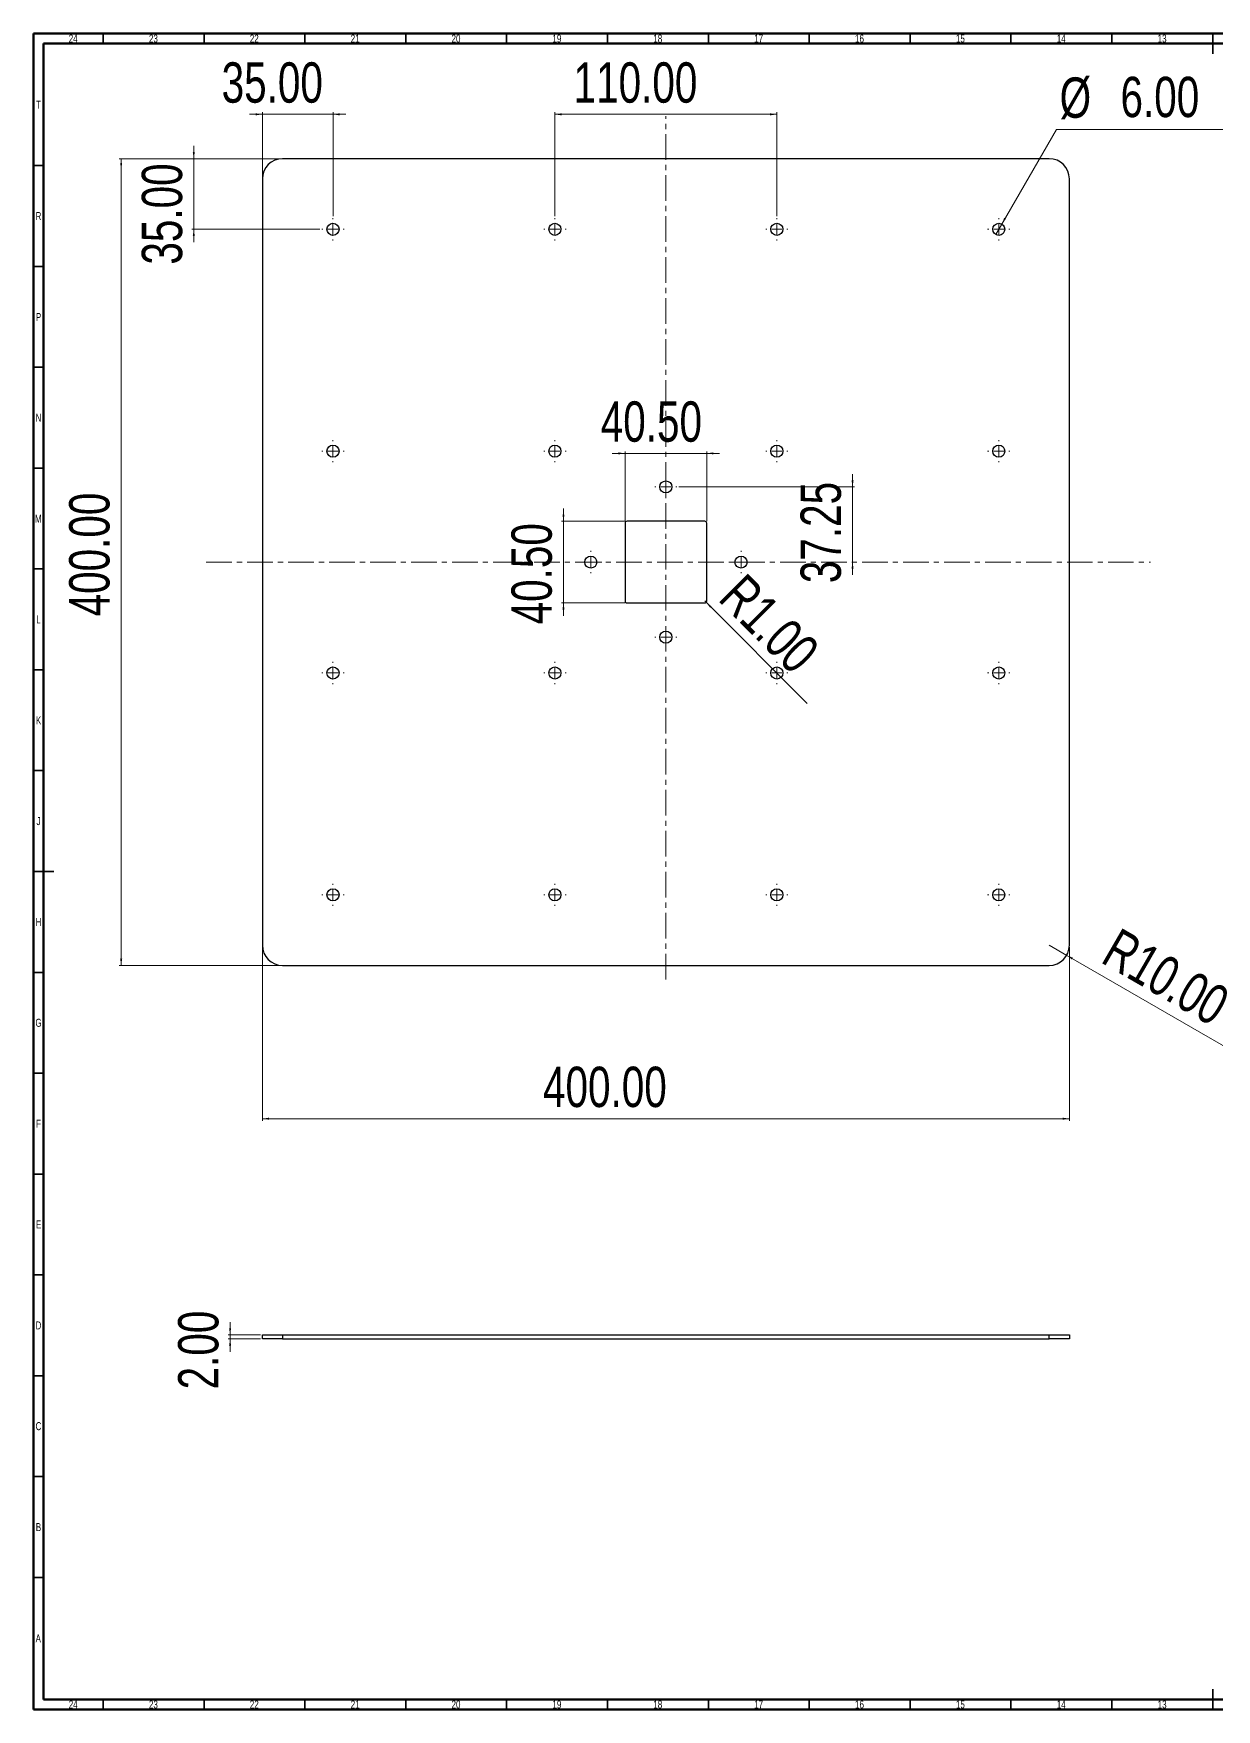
# Model space of a CAD drawing. Header units: millimetres. Extents: x 15 to 1184, y 5 to 836.
# Drawn here: x 15 to 601, y 5 to 836 of the extents above; entities that cross this region are included whole.
import ezdxf

# ---------------------------------------------------------------- set-up
doc = ezdxf.new("R2010")
doc.units = ezdxf.units.MM
doc.linetypes.add('CENTERX2', pattern=[20.32, 12.7, -2.54, 2.54, -2.54])
doc.styles.add('SLDTEXTSTYLE0', font='TXT', dxfattribs={"width": 0.75})
doc.dimstyles.new('SLDDIMSTYLE0', dxfattribs={"dimtxt": 20, "dimasz": 3.302, "dimexe": 0, "dimexo": 0.0625, "dimgap": 5, "dimtad": 1, "dimrnd": 1e-09, "dimzin": 4, "dimdsep": 46, "dimtxsty": 'SLDTEXTSTYLE0', "dimsah": 1, "dimcen": 0.09, "dimadec": 0, "dimazin": 1, "dimtfac": 1, "dimtmove": 0, "dimatfit": 0, "dimfxl": 0, "dimfrac": 2, "dimtolj": 1, "dimtzin": 12, "dimarcsym": 0})
doc.dimstyles.new('SLDDIMSTYLE1', dxfattribs={"dimtxt": 20, "dimasz": 3.302, "dimexe": 0, "dimexo": 0.0625, "dimgap": 5, "dimtad": 1, "dimrnd": 1e-09, "dimzin": 4, "dimdsep": 46, "dimtxsty": 'SLDTEXTSTYLE0', "dimsah": 1, "dimcen": 0.09, "dimadec": 0, "dimazin": 1, "dimtfac": 1, "dimtofl": 0, "dimtmove": 0, "dimatfit": 3, "dimfxl": 0, "dimfrac": 2, "dimtolj": 1, "dimtzin": 12, "dimarcsym": 0})
doc.dimstyles.new('SLDDIMSTYLE2', dxfattribs={"dimtxt": 20, "dimasz": 3.302, "dimexe": 0, "dimexo": 0.0625, "dimgap": 5, "dimtad": 0, "dimtih": 1, "dimtoh": 1, "dimrnd": 1e-09, "dimzin": 4, "dimdsep": 46, "dimtxsty": 'SLDTEXTSTYLE0', "dimblk1": 'NONE', "dimsah": 1, "dimcen": 0, "dimadec": 0, "dimazin": 1, "dimtfac": 1, "dimtmove": 0, "dimatfit": 3, "dimldrblk": 'NONE', "dimfxl": 0, "dimfrac": 2, "dimtolj": 1, "dimtzin": 12, "dimarcsym": 0})
doc.dimstyles.new('SLDDIMSTYLE3', dxfattribs={"dimtxt": 20, "dimasz": 3.302, "dimexe": 0, "dimexo": 0.0625, "dimgap": 5, "dimtad": 1, "dimrnd": 1e-09, "dimzin": 4, "dimdsep": 46, "dimtxsty": 'SLDTEXTSTYLE0', "dimsah": 1, "dimcen": 0, "dimadec": 0, "dimazin": 1, "dimtfac": 1, "dimtofl": 0, "dimtmove": 0, "dimatfit": 3, "dimfxl": 0, "dimfrac": 2, "dimtolj": 1, "dimtzin": 12, "dimarcsym": 0})
doc.dimstyles.new('SLDDIMSTYLE4', dxfattribs={"dimtxt": 20, "dimasz": 3.302, "dimexe": 0, "dimexo": 0.0625, "dimgap": 5, "dimtad": 1, "dimrnd": 1e-09, "dimzin": 12, "dimdsep": 46, "dimtxsty": 'SLDTEXTSTYLE0', "dimsah": 1, "dimcen": 0.09, "dimadec": 0, "dimazin": 3, "dimtfac": 1, "dimtmove": 0, "dimatfit": 0, "dimfxl": 0, "dimfrac": 2, "dimtolj": 1, "dimtzin": 12, "dimarcsym": 0})

# ---------------------------------------------------------------- blocks, each defined once
blk = doc.blocks.new('_D')
at = {"color": 7, "linetype": 'Continuous', "lineweight": 0}
for p, q in [((112.44, 190.73), (112.44, 197.08)), ((127.44, 190.73), (111.44, 190.73)), ((127.44, 188.73), (111.44, 188.73)), ((112.44, 190.73), (112.44, 188.73)), ((112.44, 188.73), (112.44, 182.38))]:
    blk.add_line(p, q, dxfattribs=at)
at = {"color": 7, "linetype": 'Continuous', "lineweight": 18}
for points in [[(112.44, 190.73), (112.94, 194.03), (111.93, 194.03)], [(112.44, 188.73), (111.93, 185.43), (112.94, 185.43)]]:
    blk.add_solid(points, dxfattribs=at)
at = {"color": 7, "linetype": 'Continuous', "lineweight": 18, "insert": (86.66, 163.7), "char_height": 20, "attachment_point": 1, "rotation": 90, "style": 'SLDTEXTSTYLE0'}
blk.add_mtext('2.00', dxfattribs=at)
blk = doc.blocks.new('_D_1')
at = {"color": 7, "linetype": 'Continuous', "lineweight": 0}
for p, q in [((128.44, 382.93), (128.44, 296.93)), ((528.44, 382.93), (528.44, 296.93)), ((128.44, 297.93), (528.44, 297.93))]:
    blk.add_line(p, q, dxfattribs=at)
at = {"color": 7, "linetype": 'Continuous', "lineweight": 18}
for points in [[(128.44, 297.93), (131.74, 297.42), (131.74, 298.43)], [(528.44, 297.93), (525.13, 298.43), (525.13, 297.42)]]:
    blk.add_solid(points, dxfattribs=at)
at = {"color": 7, "linetype": 'Continuous', "lineweight": 18, "insert": (267.54, 323.71), "char_height": 20, "attachment_point": 1, "style": 'SLDTEXTSTYLE0'}
blk.add_mtext('400.00', dxfattribs=at)
blk = doc.blocks.new('_D_2')
at = {"color": 7, "linetype": 'Continuous', "lineweight": 0}
for p, q in [((137.44, 773.93), (57.44, 773.93)), ((58.44, 773.93), (58.44, 373.93)), ((137.44, 373.93), (57.44, 373.93))]:
    blk.add_line(p, q, dxfattribs=at)
at = {"color": 7, "linetype": 'Continuous', "lineweight": 18}
for points in [[(58.44, 773.93), (57.93, 770.62), (58.94, 770.62)], [(58.44, 373.93), (58.94, 377.23), (57.93, 377.23)]]:
    blk.add_solid(points, dxfattribs=at)
at = {"color": 7, "linetype": 'Continuous', "lineweight": 18, "insert": (32.66, 547), "char_height": 20, "attachment_point": 1, "rotation": 90, "style": 'SLDTEXTSTYLE0'}
blk.add_mtext('400.00', dxfattribs=at)
blk = doc.blocks.new('_D_3')
at = {"color": 7, "linetype": 'Continuous', "lineweight": 0}
for p, q in [((494.94, 741.52), (522.03, 788.45)), ((522.03, 788.45), (676.14, 788.45)), ((491.94, 736.33), (494.94, 741.52))]:
    blk.add_line(p, q, dxfattribs=at)
at = {"color": 7, "linetype": 'Continuous', "lineweight": 18}
blk.add_solid([(494.94, 741.52), (497.03, 744.13), (496.15, 744.64)], dxfattribs=at)
at = {"color": 7, "linetype": 'Continuous', "lineweight": 18, "char_height": 20, "attachment_point": 1, "style": 'SLDTEXTSTYLE0'}
for s, insert in [('%%c', (523.62, 814.23)), ('6.00', (553.78, 814.54)), ('THRU', (613, 814.54))]:
    blk.add_mtext(s, dxfattribs=dict(at, insert=insert))
blk = doc.blocks.new('_None')
blk = doc.blocks.new('_D_4')
at = {"color": 7, "linetype": 'Continuous', "lineweight": 0}
for q in [(518.44, 383.93), (612.26, 329.76)]:
    blk.add_line((527.1, 378.93), q, dxfattribs=at)
at = {"color": 7, "linetype": 'Continuous', "lineweight": 18}
blk.add_solid([(527.1, 378.93), (529.7, 376.84), (530.21, 377.72)], dxfattribs=at)
at = {"color": 7, "linetype": 'Continuous', "lineweight": 18, "insert": (553.33, 393.08), "char_height": 20, "attachment_point": 1, "rotation": 330, "style": 'SLDTEXTSTYLE0'}
blk.add_mtext('R10.00', dxfattribs=at)
blk = doc.blocks.new('_D_5')
at = {"color": 7, "linetype": 'Continuous', "lineweight": 0}
for p, q in [((128.44, 795.93), (122.09, 795.93)), ((128.44, 764.93), (128.44, 796.93)), ((163.44, 795.93), (128.44, 795.93)), ((163.44, 745.43), (163.44, 796.93)), ((163.44, 795.93), (169.79, 795.93))]:
    blk.add_line(p, q, dxfattribs=at)
at = {"color": 7, "linetype": 'Continuous', "lineweight": 18}
for points in [[(128.44, 795.93), (125.13, 796.43), (125.13, 795.42)], [(163.44, 795.93), (166.74, 795.42), (166.74, 796.43)]]:
    blk.add_solid(points, dxfattribs=at)
at = {"color": 7, "linetype": 'Continuous', "lineweight": 18, "insert": (108.24, 821.71), "char_height": 20, "attachment_point": 1, "style": 'SLDTEXTSTYLE0'}
blk.add_mtext('35.00', dxfattribs=at)
blk = doc.blocks.new('_D_6')
at = {"color": 7, "linetype": 'Continuous', "lineweight": 0}
for p, q in [((137.44, 773.93), (93.44, 773.93)), ((94.44, 773.93), (94.44, 780.28)), ((94.44, 738.93), (94.44, 773.93)), ((156.94, 738.93), (93.44, 738.93)), ((94.44, 738.93), (94.44, 732.58))]:
    blk.add_line(p, q, dxfattribs=at)
at = {"color": 7, "linetype": 'Continuous', "lineweight": 18}
for points in [[(94.44, 773.93), (94.94, 777.23), (93.93, 777.23)], [(94.44, 738.93), (93.93, 735.62), (94.94, 735.62)]]:
    blk.add_solid(points, dxfattribs=at)
at = {"color": 7, "linetype": 'Continuous', "lineweight": 18, "insert": (68.66, 721.41), "char_height": 20, "attachment_point": 1, "rotation": 90, "style": 'SLDTEXTSTYLE0'}
blk.add_mtext('35.00', dxfattribs=at)
blk = doc.blocks.new('_D_7')
at = {"color": 7, "linetype": 'Continuous', "lineweight": 0}
for p, q in [((273.44, 745.43), (273.44, 796.93)), ((273.44, 795.93), (383.44, 795.93)), ((383.44, 745.43), (383.44, 796.93))]:
    blk.add_line(p, q, dxfattribs=at)
at = {"color": 7, "linetype": 'Continuous', "lineweight": 18}
for points in [[(273.44, 795.93), (276.74, 795.42), (276.74, 796.43)], [(383.44, 795.93), (380.13, 796.43), (380.13, 795.42)]]:
    blk.add_solid(points, dxfattribs=at)
at = {"color": 7, "linetype": 'Continuous', "lineweight": 18, "insert": (282.7, 821.71), "char_height": 20, "attachment_point": 1, "style": 'SLDTEXTSTYLE0'}
blk.add_mtext('110.00', dxfattribs=at)
blk = doc.blocks.new('_D_8')
at = {"color": 7, "linetype": 'Continuous', "lineweight": 0}
for p, q in [((277.68, 594.18), (277.68, 600.53)), ((308.19, 594.18), (276.68, 594.18)), ((277.68, 594.18), (277.68, 553.68)), ((308.19, 553.68), (276.68, 553.68)), ((277.68, 553.68), (277.68, 547.33))]:
    blk.add_line(p, q, dxfattribs=at)
at = {"color": 7, "linetype": 'Continuous', "lineweight": 18}
for points in [[(277.68, 594.18), (278.18, 597.48), (277.17, 597.48)], [(277.68, 553.68), (277.17, 550.37), (278.18, 550.37)]]:
    blk.add_solid(points, dxfattribs=at)
at = {"color": 7, "linetype": 'Continuous', "lineweight": 18, "insert": (251.89, 543.03), "char_height": 20, "attachment_point": 1, "rotation": 90, "style": 'SLDTEXTSTYLE0'}
blk.add_mtext('40.50', dxfattribs=at)
blk = doc.blocks.new('_D_9')
at = {"color": 7, "linetype": 'Continuous', "lineweight": 0}
for p, q in [((308.19, 627.82), (301.84, 627.82)), ((308.19, 594.18), (308.19, 628.82)), ((308.19, 627.82), (348.69, 627.82)), ((348.69, 594.18), (348.69, 628.82)), ((348.69, 627.82), (355.04, 627.82))]:
    blk.add_line(p, q, dxfattribs=at)
at = {"color": 7, "linetype": 'Continuous', "lineweight": 18}
for points in [[(308.19, 627.82), (304.88, 628.32), (304.88, 627.31)], [(348.69, 627.82), (351.99, 627.31), (351.99, 628.32)]]:
    blk.add_solid(points, dxfattribs=at)
at = {"color": 7, "linetype": 'Continuous', "lineweight": 18, "insert": (296.15, 653.6), "char_height": 20, "attachment_point": 1, "style": 'SLDTEXTSTYLE0'}
blk.add_mtext('40.50', dxfattribs=at)
blk = doc.blocks.new('_D_10')
at = {"color": 7, "linetype": 'Continuous', "lineweight": 0}
for q in [(347.69, 554.68), (398.48, 503.88)]:
    blk.add_line((348.39, 553.97), q, dxfattribs=at)
at = {"color": 7, "linetype": 'Continuous', "lineweight": 18}
blk.add_solid([(348.39, 553.97), (350.37, 551.27), (351.09, 551.99)], dxfattribs=at)
at = {"color": 7, "linetype": 'Continuous', "lineweight": 18, "insert": (367.92, 569.36), "char_height": 20, "attachment_point": 1, "rotation": 315, "style": 'SLDTEXTSTYLE0'}
blk.add_mtext('R1.00', dxfattribs=at)
blk = doc.blocks.new('_D_11')
at = {"color": 7, "linetype": 'Continuous', "lineweight": 0}
for p, q in [((420.97, 611.18), (420.97, 617.53)), ((334.94, 611.18), (421.97, 611.18)), ((420.97, 611.18), (420.97, 573.93)), ((420.97, 573.93), (420.97, 567.58))]:
    blk.add_line(p, q, dxfattribs=at)
at = {"color": 7, "linetype": 'Continuous', "lineweight": 18}
for points in [[(420.97, 611.18), (421.48, 614.48), (420.46, 614.48)], [(420.97, 573.93), (420.46, 570.62), (421.48, 570.62)]]:
    blk.add_solid(points, dxfattribs=at)
at = {"color": 7, "linetype": 'Continuous', "lineweight": 18, "insert": (395.19, 563.48), "char_height": 20, "attachment_point": 1, "rotation": 90, "style": 'SLDTEXTSTYLE0'}
blk.add_mtext('37.25', dxfattribs=at)
blk = doc.blocks.new('SW_CENTERMARKSYMBOL_0')
at = {"color": 0, "linetype": 'Continuous', "lineweight": 18}
for p, q in [((-5, 0), (-5.5, 0)), ((0, 0), (-2.5, 0)), ((0, 5), (0, 5.5)), ((0, 0), (0, 2.5)), ((0, 0), (0, -2.5)), ((0, 0), (2.5, 0)), ((5, 0), (5.5, 0)), ((0, -5), (0, -5.5))]:
    blk.add_line(p, q, dxfattribs=at)
blk = doc.blocks.new('SW_CENTERMARKSYMBOL_1')
at = {"color": 0, "linetype": 'Continuous', "lineweight": 18}
for p, q in [((-5, 0), (-5.5, 0)), ((0, 0), (-2.5, 0)), ((0, 5), (0, 5.5)), ((0, 0), (0, 2.5)), ((0, 0), (0, -2.5)), ((0, 0), (2.5, 0)), ((5, 0), (5.5, 0)), ((0, -5), (0, -5.5))]:
    blk.add_line(p, q, dxfattribs=at)
blk = doc.blocks.new('SW_CENTERMARKSYMBOL_2')
at = {"color": 0, "linetype": 'Continuous', "lineweight": 18}
for p, q in [((-5, 0), (-5.5, 0)), ((0, 0), (-2.5, 0)), ((0, 5), (0, 5.5)), ((0, 0), (0, 2.5)), ((0, 0), (0, -2.5)), ((0, 0), (2.5, 0)), ((5, 0), (5.5, 0)), ((0, -5), (0, -5.5))]:
    blk.add_line(p, q, dxfattribs=at)
blk = doc.blocks.new('SW_CENTERMARKSYMBOL_3')
at = {"color": 0, "linetype": 'Continuous', "lineweight": 18}
for p, q in [((-5, 0), (-5.5, 0)), ((0, 0), (-2.5, 0)), ((0, 5), (0, 5.5)), ((0, 0), (0, 2.5)), ((0, 0), (0, -2.5)), ((0, 0), (2.5, 0)), ((5, 0), (5.5, 0)), ((0, -5), (0, -5.5))]:
    blk.add_line(p, q, dxfattribs=at)
blk = doc.blocks.new('SW_CENTERMARKSYMBOL_4')
at = {"color": 0, "linetype": 'Continuous', "lineweight": 18}
for p, q in [((-5, 0), (-5.5, 0)), ((0, 0), (-2.5, 0)), ((0, 5), (0, 5.5)), ((0, 0), (0, 2.5)), ((0, 0), (0, -2.5)), ((0, 0), (2.5, 0)), ((5, 0), (5.5, 0)), ((0, -5), (0, -5.5))]:
    blk.add_line(p, q, dxfattribs=at)
blk = doc.blocks.new('SW_CENTERMARKSYMBOL_5')
at = {"color": 0, "linetype": 'Continuous', "lineweight": 18}
for p, q in [((-5, 0), (-5.5, 0)), ((0, 0), (-2.5, 0)), ((0, 5), (0, 5.5)), ((0, 0), (0, 2.5)), ((0, 0), (0, -2.5)), ((0, 0), (2.5, 0)), ((5, 0), (5.5, 0)), ((0, -5), (0, -5.5))]:
    blk.add_line(p, q, dxfattribs=at)
blk = doc.blocks.new('SW_CENTERMARKSYMBOL_6')
at = {"color": 0, "linetype": 'Continuous', "lineweight": 18}
for p, q in [((-5, 0), (-5.5, 0)), ((0, 0), (-2.5, 0)), ((0, 5), (0, 5.5)), ((0, 0), (0, 2.5)), ((0, 0), (0, -2.5)), ((0, 0), (2.5, 0)), ((5, 0), (5.5, 0)), ((0, -5), (0, -5.5))]:
    blk.add_line(p, q, dxfattribs=at)
blk = doc.blocks.new('SW_CENTERMARKSYMBOL_7')
at = {"color": 0, "linetype": 'Continuous', "lineweight": 18}
for p, q in [((-5, 0), (-5.5, 0)), ((0, 0), (-2.5, 0)), ((0, 5), (0, 5.5)), ((0, 0), (0, 2.5)), ((0, 0), (0, -2.5)), ((0, 0), (2.5, 0)), ((5, 0), (5.5, 0)), ((0, -5), (0, -5.5))]:
    blk.add_line(p, q, dxfattribs=at)
blk = doc.blocks.new('SW_CENTERMARKSYMBOL_8')
at = {"color": 0, "linetype": 'Continuous', "lineweight": 18}
for p, q in [((-5, 0), (-5.5, 0)), ((0, 0), (-2.5, 0)), ((0, 5), (0, 5.5)), ((0, 0), (0, 2.5)), ((0, 0), (0, -2.5)), ((0, 0), (2.5, 0)), ((5, 0), (5.5, 0)), ((0, -5), (0, -5.5))]:
    blk.add_line(p, q, dxfattribs=at)
blk = doc.blocks.new('SW_CENTERMARKSYMBOL_9')
at = {"color": 0, "linetype": 'Continuous', "lineweight": 18}
for p, q in [((-5, 0), (-5.5, 0)), ((0, 0), (-2.5, 0)), ((0, 5), (0, 5.5)), ((0, 0), (0, 2.5)), ((0, 0), (0, -2.5)), ((0, 0), (2.5, 0)), ((5, 0), (5.5, 0)), ((0, -5), (0, -5.5))]:
    blk.add_line(p, q, dxfattribs=at)
blk = doc.blocks.new('SW_CENTERMARKSYMBOL_10')
at = {"color": 0, "linetype": 'Continuous', "lineweight": 18}
for p, q in [((-5, 0), (-5.5, 0)), ((0, 0), (-2.5, 0)), ((0, 5), (0, 5.5)), ((0, 0), (0, 2.5)), ((0, 0), (0, -2.5)), ((0, 0), (2.5, 0)), ((5, 0), (5.5, 0)), ((0, -5), (0, -5.5))]:
    blk.add_line(p, q, dxfattribs=at)
blk = doc.blocks.new('SW_CENTERMARKSYMBOL_11')
at = {"color": 0, "linetype": 'Continuous', "lineweight": 18}
for p, q in [((-5, 0), (-5.5, 0)), ((0, 0), (-2.5, 0)), ((0, 5), (0, 5.5)), ((0, 0), (0, 2.5)), ((0, 0), (0, -2.5)), ((0, 0), (2.5, 0)), ((5, 0), (5.5, 0)), ((0, -5), (0, -5.5))]:
    blk.add_line(p, q, dxfattribs=at)
blk = doc.blocks.new('SW_CENTERMARKSYMBOL_12')
at = {"color": 0, "linetype": 'Continuous', "lineweight": 18}
for p, q in [((-5, 0), (-5.5, 0)), ((0, 0), (-2.5, 0)), ((0, 5), (0, 5.5)), ((0, 0), (0, 2.5)), ((0, 0), (0, -2.5)), ((0, 0), (2.5, 0)), ((5, 0), (5.5, 0)), ((0, -5), (0, -5.5))]:
    blk.add_line(p, q, dxfattribs=at)
blk = doc.blocks.new('SW_CENTERMARKSYMBOL_13')
at = {"color": 0, "linetype": 'Continuous', "lineweight": 18}
for p, q in [((-5, 0), (-5.5, 0)), ((0, 0), (-2.5, 0)), ((0, 5), (0, 5.5)), ((0, 0), (0, 2.5)), ((0, 0), (0, -2.5)), ((0, 0), (2.5, 0)), ((5, 0), (5.5, 0)), ((0, -5), (0, -5.5))]:
    blk.add_line(p, q, dxfattribs=at)
blk = doc.blocks.new('SW_CENTERMARKSYMBOL_14')
at = {"color": 0, "linetype": 'Continuous', "lineweight": 18}
for p, q in [((-5, 0), (-5.5, 0)), ((0, 0), (-2.5, 0)), ((0, 5), (0, 5.5)), ((0, 0), (0, 2.5)), ((0, 0), (0, -2.5)), ((0, 0), (2.5, 0)), ((5, 0), (5.5, 0)), ((0, -5), (0, -5.5))]:
    blk.add_line(p, q, dxfattribs=at)
blk = doc.blocks.new('SW_CENTERMARKSYMBOL_15')
at = {"color": 0, "linetype": 'Continuous', "lineweight": 18}
for p, q in [((-5, 0), (-5.5, 0)), ((0, 0), (-2.5, 0)), ((0, 5), (0, 5.5)), ((0, 0), (0, 2.5)), ((0, 0), (0, -2.5)), ((0, 0), (2.5, 0)), ((5, 0), (5.5, 0)), ((0, -5), (0, -5.5))]:
    blk.add_line(p, q, dxfattribs=at)
blk = doc.blocks.new('SW_CENTERMARKSYMBOL_16')
at = {"color": 0, "linetype": 'Continuous', "lineweight": 18}
for p, q in [((-5, 0), (-5.5, 0)), ((0, 0), (-2.5, 0)), ((0, 5), (0, 5.5)), ((0, 0), (0, 2.5)), ((0, 0), (0, -2.5)), ((0, 0), (2.5, 0)), ((5, 0), (5.5, 0)), ((0, -5), (0, -5.5))]:
    blk.add_line(p, q, dxfattribs=at)
blk = doc.blocks.new('SW_CENTERMARKSYMBOL_17')
at = {"color": 0, "linetype": 'Continuous', "lineweight": 18}
for p, q in [((-5, 0), (-5.5, 0)), ((0, 0), (-2.5, 0)), ((0, 5), (0, 5.5)), ((0, 0), (0, 2.5)), ((0, 0), (0, -2.5)), ((0, 0), (2.5, 0)), ((5, 0), (5.5, 0)), ((0, -5), (0, -5.5))]:
    blk.add_line(p, q, dxfattribs=at)
blk = doc.blocks.new('SW_CENTERMARKSYMBOL_18')
at = {"color": 0, "linetype": 'Continuous', "lineweight": 18}
for p, q in [((-5, 0), (-5.5, 0)), ((0, 0), (-2.5, 0)), ((0, 5), (0, 5.5)), ((0, 0), (0, 2.5)), ((0, 0), (0, -2.5)), ((0, 0), (2.5, 0)), ((5, 0), (5.5, 0)), ((0, -5), (0, -5.5))]:
    blk.add_line(p, q, dxfattribs=at)
blk = doc.blocks.new('SW_CENTERMARKSYMBOL_19')
at = {"color": 0, "linetype": 'Continuous', "lineweight": 18}
for p, q in [((-5, 0), (-5.5, 0)), ((0, 0), (-2.5, 0)), ((0, 5), (0, 5.5)), ((0, 0), (0, 2.5)), ((0, 0), (0, -2.5)), ((0, 0), (2.5, 0)), ((5, 0), (5.5, 0)), ((0, -5), (0, -5.5))]:
    blk.add_line(p, q, dxfattribs=at)

msp = doc.modelspace()

# ---------------------------------------------------------------- linework, layer by layer
at = {"color": 7, "linetype": 'Continuous', "lineweight": 70}
for p, q in [((15, 5), (15, 836)), ((15, 836), (1184, 836)), ((20, 10), (20, 831)), ((20, 831), (1179, 831)), ((1179, 10), (20, 10)), ((1184, 5), (15, 5))]:
    msp.add_line(p, q, dxfattribs=at)
at = {"color": 7, "linetype": 'Continuous', "lineweight": 35}
for p, q in [((49.5, 831), (49.5, 836)), ((99.5, 831), (99.5, 836)), ((149.5, 831), (149.5, 836)), ((199.5, 831), (199.5, 836)), ((249.5, 831), (249.5, 836)), ((299.5, 831), (299.5, 836)), ((349.5, 831), (349.5, 836)), ((399.5, 831), (399.5, 836)), ((449.5, 831), (449.5, 836)), ((499.5, 831), (499.5, 836)), ((549.5, 831), (549.5, 836)), ((599.5, 836), (599.5, 826)), ((599.5, 831), (599.5, 836)), ((20, 770.5), (15, 770.5)), ((20, 720.5), (15, 720.5)), ((20, 670.5), (15, 670.5)), ((20, 620.5), (15, 620.5)), ((20, 570.5), (15, 570.5)), ((20, 520.5), (15, 520.5)), ((20, 470.5), (15, 470.5)), ((15, 420.5), (25, 420.5)), ((20, 420.5), (15, 420.5)), ((20, 370.5), (15, 370.5)), ((20, 320.5), (15, 320.5)), ((20, 270.5), (15, 270.5)), ((20, 220.5), (15, 220.5)), ((20, 170.5), (15, 170.5)), ((20, 120.5), (15, 120.5)), ((20, 70.5), (15, 70.5)), ((49.5, 10), (49.5, 5)), ((99.5, 10), (99.5, 5)), ((149.5, 10), (149.5, 5)), ((199.5, 10), (199.5, 5)), ((249.5, 10), (249.5, 5)), ((299.5, 10), (299.5, 5)), ((349.5, 10), (349.5, 5)), ((399.5, 10), (399.5, 5)), ((449.5, 10), (449.5, 5)), ((499.5, 10), (499.5, 5)), ((549.5, 10), (549.5, 5)), ((599.5, 5), (599.5, 15)), ((599.5, 10), (599.5, 5))]:
    msp.add_line(p, q, dxfattribs=at)
at = {"color": 7, "linetype": 'CENTERX2', "lineweight": 18}
for p, q in [((328.437, 366.962), (328.437, 795)), ((100.561, 573.926), (568.703, 573.926))]:
    msp.add_line(p, q, dxfattribs=at)
at = {"color": 7, "linetype": 'Continuous', "lineweight": 25}
for p, q in [((518.437, 773.926), (138.437, 773.926)), ((128.437, 763.926), (128.437, 383.926)), ((528.437, 383.926), (528.437, 763.926)), ((308.187, 593.176), (308.187, 554.676)), ((347.687, 594.176), (309.187, 594.176)), ((348.687, 554.676), (348.687, 593.176)), ((309.187, 553.676), (347.687, 553.676)), ((138.437, 373.926), (518.437, 373.926)), ((128.437, 188.731), (128.437, 190.731)), ((128.437, 190.731), (138.437, 190.731)), ((138.437, 188.731), (128.437, 188.731)), ((138.437, 190.731), (138.437, 188.731)), ((138.437, 190.731), (518.437, 190.731)), ((138.437, 188.731), (518.437, 188.731)), ((518.437, 188.731), (518.437, 190.731)), ((518.437, 190.731), (528.437, 190.731)), ((528.437, 188.731), (518.437, 188.731)), ((528.437, 190.731), (528.437, 188.731))]:
    msp.add_line(p, q, dxfattribs=at)
for centre in [(163.437, 738.926), (273.437, 738.926), (383.437, 738.926), (493.437, 738.926), (163.437, 628.926), (273.437, 628.926), (383.437, 628.926), (493.437, 628.926), (328.437, 611.176), (291.187, 573.926), (365.687, 573.926), (328.437, 536.676), (163.437, 518.926), (273.437, 518.926), (383.437, 518.926), (493.437, 518.926), (163.437, 408.926), (273.437, 408.926), (383.437, 408.926), (493.437, 408.926)]:
    msp.add_circle(centre, 3, dxfattribs=at)
for centre, radius, start, end in [((138.437, 763.926), 10, 90, 180), ((518.437, 763.926), 10, 0, 90), ((309.187, 593.176), 1, 90, 180), ((347.687, 593.176), 1, 0, 90), ((309.187, 554.676), 1, 180, 270), ((347.687, 554.676), 1, 270, 0), ((138.437, 383.926), 10, 180, 270), ((518.437, 383.926), 10, 270, 0)]:
    msp.add_arc(centre, radius, start, end, dxfattribs=at)

# ---------------------------------------------------------------- block references
at = {"color": 7, "linetype": 'Continuous', "lineweight": 0}
for name, p in [('SW_CENTERMARKSYMBOL_4', (163.437, 738.926)), ('SW_CENTERMARKSYMBOL_15', (273.437, 738.926)), ('SW_CENTERMARKSYMBOL_14', (383.437, 738.926)), ('SW_CENTERMARKSYMBOL_13', (493.437, 738.926)), ('SW_CENTERMARKSYMBOL_7', (163.437, 628.926)), ('SW_CENTERMARKSYMBOL_12', (273.437, 628.926)), ('SW_CENTERMARKSYMBOL_16', (383.437, 628.926)), ('SW_CENTERMARKSYMBOL_17', (493.437, 628.926)), ('SW_CENTERMARKSYMBOL_2', (328.437, 611.176)), ('SW_CENTERMARKSYMBOL_3', (291.187, 573.926)), ('SW_CENTERMARKSYMBOL_1', (365.687, 573.926)), ('SW_CENTERMARKSYMBOL_0', (328.437, 536.676)), ('SW_CENTERMARKSYMBOL_6', (163.437, 518.926)), ('SW_CENTERMARKSYMBOL_18', (273.437, 518.926)), ('SW_CENTERMARKSYMBOL_19', (383.437, 518.926)), ('SW_CENTERMARKSYMBOL_8', (493.437, 518.926)), ('SW_CENTERMARKSYMBOL_5', (163.437, 408.926)), ('SW_CENTERMARKSYMBOL_9', (273.437, 408.926)), ('SW_CENTERMARKSYMBOL_10', (383.437, 408.926)), ('SW_CENTERMARKSYMBOL_11', (493.437, 408.926))]:
    msp.add_blockref(name, p, dxfattribs=at)

# ---------------------------------------------------------------- texts
at = {"color": 7, "linetype": 'Continuous', "lineweight": 0, "attachment_point": 2, "style": 'SLDTEXTSTYLE0'}
for s, insert, char_height in [('24', (34.67, 835.474), 3.9687), ('23', (74.42, 835.474), 3.9687), ('22', (124.42, 835.474), 3.9687), ('21', (174.42, 835.474), 3.9687), ('20', (224.42, 835.474), 3.9687), ('19', (274.42, 835.474), 3.9687), ('18', (324.42, 835.474), 3.9687), ('17', (374.42, 835.474), 3.9687), ('16', (424.42, 835.474), 3.9687), ('15', (474.42, 835.474), 3.9687), ('14', (524.42, 835.474), 3.9687), ('13', (574.42, 835.474), 3.9687), ('T', (17.488, 802.724), 3.969), ('R', (17.444, 747.474), 3.969), ('P', (17.485, 697.418), 3.969), ('N', (17.464, 647.474), 3.969), ('M', (17.362, 597.418), 3.969), ('L', (17.455, 547.474), 3.969), ('K', (17.489, 497.418), 3.969), ('J', (17.465, 447.474), 3.969), ('H', (17.49, 397.418), 3.969), ('G', (17.487, 347.474), 3.969), ('F', (17.458, 297.418), 3.969), ('E', (17.508, 247.474), 3.969), ('D', (17.453, 197.418), 3.969), ('C', (17.459, 147.474), 3.969), ('B', (17.471, 97.418), 3.969), ('A', (17.34, 42.224), 3.969), ('24', (34.67, 9.474), 3.9687), ('23', (74.42, 9.474), 3.9687), ('22', (124.42, 9.474), 3.9687), ('21', (174.42, 9.474), 3.9687), ('20', (224.42, 9.474), 3.9687), ('19', (274.42, 9.474), 3.9687), ('18', (324.42, 9.474), 3.9687), ('17', (374.42, 9.474), 3.9687), ('16', (424.42, 9.474), 3.9687), ('15', (474.42, 9.474), 3.9687), ('14', (524.42, 9.474), 3.9687), ('13', (574.42, 9.474), 3.9687)]:
    msp.add_mtext(s, dxfattribs=dict(at, insert=insert, char_height=char_height))

# ---------------------------------------------------------------- dimensions: what is measured, and where the dimension line sits
at = {"color": 7, "linetype": 'Continuous', "lineweight": 18}
for base, p1, p2, dimstyle, picture, middle in [((128.437, 795.926), (163.437, 744.426), (128.437, 763.926), 'SLDDIMSTYLE0', '_D_5', (141.494, 795.926)), ((383.437, 795.926), (273.437, 744.426), (383.437, 744.426), 'SLDDIMSTYLE1', '_D_7', (323.342, 795.926)), ((348.687, 627.815), (308.187, 593.176), (348.687, 593.176), 'SLDDIMSTYLE0', '_D_9', (329.404, 627.815))]:
    dim = msp.add_linear_dim(base=base, p1=p1, p2=p2, dimstyle=dimstyle, dxfattribs=at)
    dim.commit()
    dim.dimension.update_dxf_attribs({"geometry": picture, "text_midpoint": middle, "dimtype": 160})
dim = msp.add_diameter_dim_2p(p1=(491.937, 736.328), p2=(494.937, 741.524), text='<> THRU', dimstyle='SLDDIMSTYLE2', dxfattribs=at)
dim.commit()
dim.dimension.update_dxf_attribs({"geometry": '_D_3', "text_midpoint": (599.879, 804.478), "dimtype": 163})
for base, p1, p2, angle, dimstyle, picture, middle in [((94.437, 773.926), (157.937, 738.926), (138.437, 773.926), 90, 'SLDDIMSTYLE0', '_D_6', (94.437, 754.662)), ((58.437, 373.926), (138.437, 773.926), (138.437, 373.926), 90, 'SLDDIMSTYLE1', '_D_2', (58.437, 587.634)), ((420.968, 573.926), (333.937, 611.176), (568.703, 573.926), 90, 'SLDDIMSTYLE4', '_D_11', (420.968, 596.73)), ((277.676, 553.676), (309.187, 594.176), (309.187, 553.676), 90, 'SLDDIMSTYLE0', '_D_8', (277.676, 576.277)), ((528.437, 297.926), (128.437, 383.926), (528.437, 383.926), 0, 'SLDDIMSTYLE1', '_D_1', (308.175, 297.926)), ((112.437, 188.731), (128.437, 190.731), (128.437, 188.731), 90, 'SLDDIMSTYLE0', '_D', (112.437, 189.56))]:
    dim = msp.add_linear_dim(base=base, p1=p1, p2=p2, angle=angle, dimstyle=dimstyle, dxfattribs=at)
    dim.commit()
    dim.dimension.update_dxf_attribs({"geometry": picture, "text_midpoint": middle, "dimtype": 160})
for center, mpoint, picture, middle in [((347.687, 554.676), (348.394, 553.969), '_D_10', (376.441, 525.922)), ((518.437, 383.926), (527.097, 378.926), '_D_4', (577.98, 349.549))]:
    dim = msp.add_radius_dim(center=center, mpoint=mpoint, dimstyle='SLDDIMSTYLE3', dxfattribs=at)
    dim.commit()
    dim.dimension.update_dxf_attribs({"geometry": picture, "text_midpoint": middle, "dimtype": 164})

doc.saveas('drawing.dxf')
